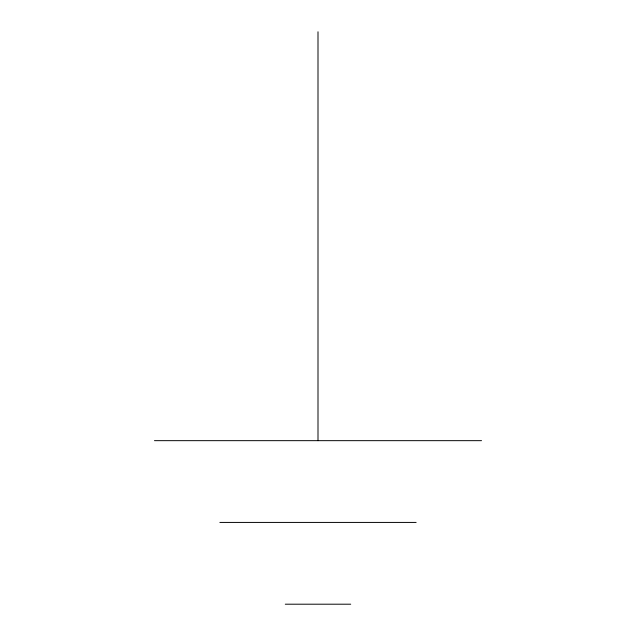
<?xml version="1.0" encoding="UTF-8"?>
<svg xmlns="http://www.w3.org/2000/svg" width="636" height="636" viewBox="0 0 636 636"><rect width="100%" height="100%" fill="white"/><g stroke="black" fill="none" stroke-linecap="round" stroke-linejoin="round"><path stroke-width="0.95" d="M154.461 440.661L481.539 440.661M219.873 522.426L416.127 522.426M285.294 604.2L350.706 604.2M318 31.8L318 440.661"/></g></svg>
